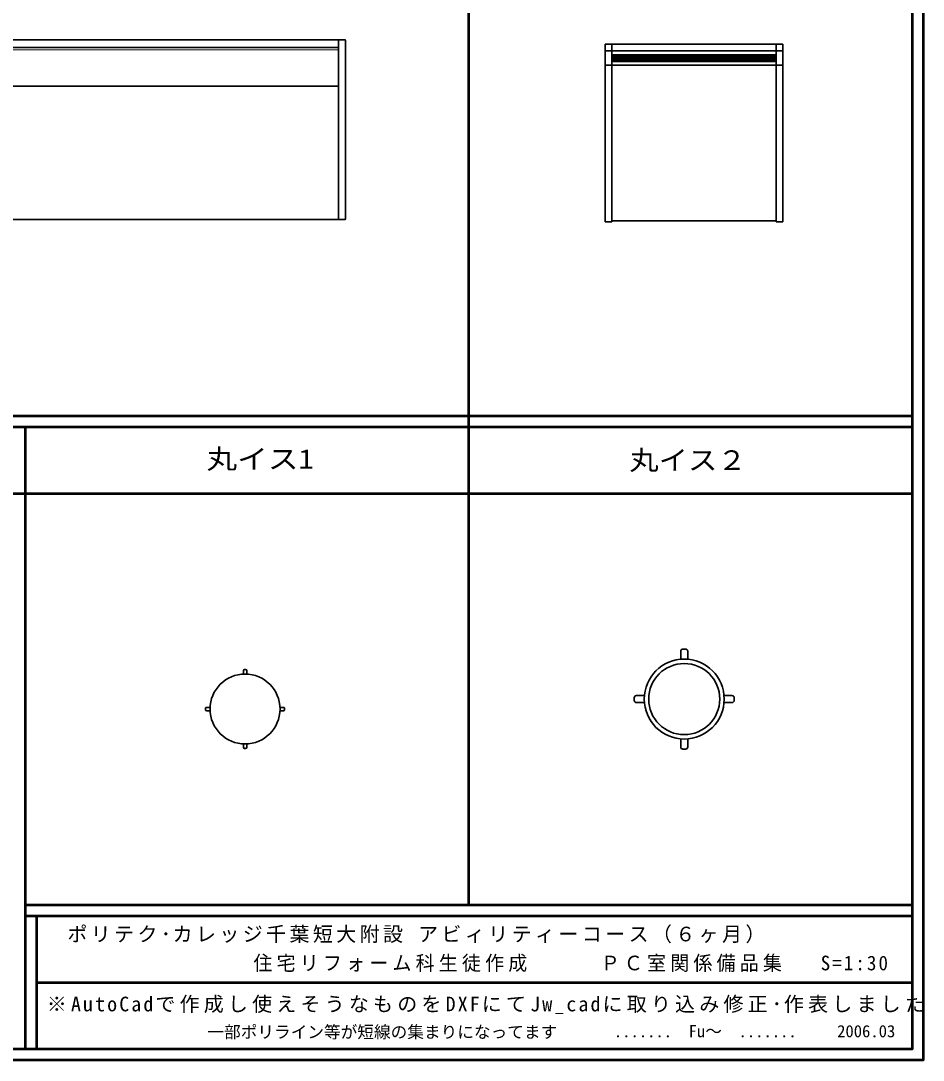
# Model space of a CAD drawing. Units: millimetres, scale not verified. Extents: x -27958 to 16946, y -4245 to 4259.
# Drawn here: x 1932 to 5996, y -4245 to 434 of the extents above; entities that cross this region are included whole.
import ezdxf
from ezdxf.enums import TextEntityAlignment as Align

# ---------------------------------------------------------------- set-up
doc = ezdxf.new("R2010")
doc.units = ezdxf.units.MM
doc.header["$LTSCALE"] = 30
doc.layers.add('0-0', color=7, linetype='Continuous', lineweight=35)
doc.layers.add('0-F', color=2, linetype='Continuous', lineweight=50)
doc.styles.add('ＭＳ 明朝', font='')
doc.styles.get('ＭＳ 明朝').set_extended_font_data('MS Mincho')

msp = doc.modelspace()

# ---------------------------------------------------------------- linework, layer by layer
at = {"layer": '0-0'}
for p, q in [((1765.26, 349.31), (3359.26, 349.31)), ((3362.26, 346.31), (3362.26, -457.69)), ((3365.26, 349.31), (3391.26, 349.31)), ((3394.26, 346.31), (3394.26, -457.69)), ((4563.35, 328.99), (4563.35, -471.01)), ((5363.35, 328.99), (4563.35, 328.99)), ((4593.35, 328.99), (4593.35, -471.01)), ((5333.35, -471.01), (5333.35, 328.99)), ((5363.35, -471.01), (5363.35, 328.99)), ((3359.26, 314.31), (1765.26, 314.31)), ((5363.35, 298.99), (4563.35, 298.99)), ((5363.35, 233.99), (4563.35, 233.99)), ((3362.26, 139.31), (-1437.74, 139.31)), ((3362.26, -460.69), (-1466.74, -460.69)), ((3365.26, -460.69), (3391.26, -460.69)), ((4593.35, -466.01), (5333.35, -466.01)), ((4563.35, -471.01), (4593.35, -471.01)), ((5333.35, -471.01), (5363.35, -471.01)), ((4903.65, -2404.49), (4903.65, -2440.2)), ((4925.65, -2394.49), (4913.65, -2394.49)), ((4935.65, -2440.2), (4935.65, -2404.49)), ((2934.63, -2491.64), (2934.63, -2506.82)), ((2944.63, -2486.64), (2939.63, -2486.64)), ((2949.63, -2506.82), (2949.63, -2491.64)), ((4694.65, -2613.49), (4694.65, -2625.49)), ((4740.36, -2603.49), (4704.65, -2603.49)), ((5134.65, -2603.49), (5098.94, -2603.49)), ((5144.65, -2625.49), (5144.65, -2613.49)), ((2764.63, -2661.64), (2764.63, -2666.64)), ((2784.81, -2656.64), (2769.63, -2656.64)), ((3114.63, -2656.64), (3099.45, -2656.64)), ((3119.63, -2666.64), (3119.63, -2661.64)), ((4704.65, -2635.49), (4740.36, -2635.49)), ((5098.94, -2635.49), (5134.65, -2635.49)), ((2769.63, -2671.64), (2784.81, -2671.64)), ((3099.45, -2671.64), (3114.63, -2671.64)), ((4903.65, -2798.77), (4903.65, -2834.49)), ((4935.65, -2834.49), (4935.65, -2798.77)), ((2934.63, -2821.46), (2934.63, -2836.64)), ((2939.63, -2841.64), (2944.63, -2841.64)), ((2949.63, -2836.64), (2949.63, -2821.46)), ((4913.65, -2844.49), (4925.65, -2844.49))]:
    msp.add_line(p, q, dxfattribs=at)
at = {"layer": '0-0', "color": 4, "lineweight": 18}
for p, q in [((3362.26, 304.31), (-1437.74, 304.31)), ((5333.35, 282.74), (4593.35, 282.74)), ((4593.35, 251.1), (4648.16, 282.74)), ((4593.35, 252.93), (4644.98, 282.74)), ((4593.35, 254.76), (4641.81, 282.74)), ((4593.35, 256.6), (4638.63, 282.74)), ((4593.35, 258.43), (4635.46, 282.74)), ((4593.35, 260.26), (4632.28, 282.74)), ((4593.35, 262.09), (4629.11, 282.74)), ((4593.35, 263.93), (4625.93, 282.74)), ((4593.35, 265.76), (4622.76, 282.74)), ((4593.35, 267.59), (4619.58, 282.74)), ((4593.35, 269.43), (4616.41, 282.74)), ((4593.35, 271.26), (4613.23, 282.74)), ((4593.35, 273.09), (4610.06, 282.74)), ((4593.35, 274.93), (4606.88, 282.74)), ((4593.35, 276.76), (4603.71, 282.74)), ((4593.35, 278.59), (4600.53, 282.74)), ((4593.35, 280.43), (4597.36, 282.74)), ((4593.35, 282.26), (4594.18, 282.74)), ((4611.12, 250.24), (4593.35, 281.02)), ((4595.04, 250.24), (4651.33, 282.74)), ((4598.22, 250.24), (4654.51, 282.74)), ((4618.45, 250.24), (4599.69, 282.74)), ((4601.39, 250.24), (4657.68, 282.74)), ((4604.57, 250.24), (4660.86, 282.74)), ((4625.78, 250.24), (4607.02, 282.74)), ((4607.74, 250.24), (4664.03, 282.74)), ((4610.92, 250.24), (4667.21, 282.74)), ((4614.09, 250.24), (4670.38, 282.74)), ((4633.12, 250.24), (4614.35, 282.74)), ((4617.27, 250.24), (4673.56, 282.74)), ((4620.44, 250.24), (4676.73, 282.74)), ((4640.45, 250.24), (4621.68, 282.74)), ((4623.62, 250.24), (4679.91, 282.74)), ((4626.79, 250.24), (4683.08, 282.74)), ((4647.78, 250.24), (4629.02, 282.74)), ((4629.97, 250.24), (4686.26, 282.74)), ((4633.14, 250.24), (4689.43, 282.74)), ((4636.32, 250.24), (4692.61, 282.74)), ((4655.11, 250.24), (4636.35, 282.74)), ((4639.49, 250.24), (4695.78, 282.74)), ((4642.67, 250.24), (4698.96, 282.74)), ((4662.44, 250.24), (4643.68, 282.74)), ((4645.84, 250.24), (4702.13, 282.74)), ((4649.02, 250.24), (4705.31, 282.74)), ((4669.78, 250.24), (4651.01, 282.74)), ((4652.19, 250.24), (4708.48, 282.74)), ((4655.37, 250.24), (4711.66, 282.74)), ((4677.11, 250.24), (4658.35, 282.74)), ((4658.54, 250.24), (4714.83, 282.74)), ((4661.72, 250.24), (4718.01, 282.74)), ((4664.89, 250.24), (4721.18, 282.74)), ((4684.44, 250.24), (4665.68, 282.74)), ((4668.07, 250.24), (4724.36, 282.74)), ((4671.24, 250.24), (4727.53, 282.74)), ((4691.77, 250.24), (4673.01, 282.74)), ((4674.42, 250.24), (4730.71, 282.74)), ((4677.59, 250.24), (4733.88, 282.74)), ((4699.11, 250.24), (4680.34, 282.74)), ((4680.77, 250.24), (4737.06, 282.74)), ((4683.94, 250.24), (4740.23, 282.74)), ((4687.12, 250.24), (4743.41, 282.74)), ((4706.44, 250.24), (4687.67, 282.74)), ((4690.29, 250.24), (4746.58, 282.74)), ((4693.47, 250.24), (4749.76, 282.74)), ((4713.77, 250.24), (4695.01, 282.74)), ((4696.64, 250.24), (4752.93, 282.74)), ((4699.82, 250.24), (4756.11, 282.74)), ((4721.1, 250.24), (4702.34, 282.74)), ((4702.99, 250.24), (4759.28, 282.74)), ((4706.17, 250.24), (4762.46, 282.74)), ((4709.34, 250.24), (4765.63, 282.74)), ((4728.44, 250.24), (4709.67, 282.74)), ((4712.52, 250.24), (4768.81, 282.74)), ((4715.69, 250.24), (4771.98, 282.74)), ((4735.77, 250.24), (4717, 282.74)), ((4718.87, 250.24), (4775.16, 282.74)), ((4722.04, 250.24), (4778.33, 282.74)), ((4743.1, 250.24), (4724.34, 282.74)), ((4725.22, 250.24), (4781.51, 282.74)), ((4728.39, 250.24), (4784.68, 282.74)), ((4731.57, 250.24), (4787.86, 282.74)), ((4750.43, 250.24), (4731.67, 282.74)), ((4734.74, 250.24), (4791.03, 282.74)), ((4737.92, 250.24), (4794.21, 282.74)), ((4757.77, 250.24), (4739, 282.74)), ((4741.09, 250.24), (4797.38, 282.74)), ((4744.27, 250.24), (4800.56, 282.74)), ((4765.1, 250.24), (4746.33, 282.74)), ((4747.44, 250.24), (4803.73, 282.74)), ((4750.62, 250.24), (4806.91, 282.74)), ((4772.43, 250.24), (4753.67, 282.74)), ((4753.79, 250.24), (4810.08, 282.74)), ((4756.97, 250.24), (4813.26, 282.74)), ((4760.14, 250.24), (4816.43, 282.74)), ((4779.76, 250.24), (4761, 282.74)), ((4763.32, 250.24), (4819.61, 282.74)), ((4766.49, 250.24), (4822.78, 282.74)), ((4787.09, 250.24), (4768.33, 282.74)), ((4769.67, 250.24), (4825.96, 282.74)), ((4772.84, 250.24), (4829.13, 282.74)), ((4794.43, 250.24), (4775.66, 282.74)), ((4776.02, 250.24), (4832.31, 282.74)), ((4779.19, 250.24), (4835.48, 282.74)), ((4782.37, 250.24), (4838.66, 282.74)), ((4801.76, 250.24), (4783, 282.74)), ((4785.54, 250.24), (4841.83, 282.74)), ((4788.72, 250.24), (4845.01, 282.74)), ((4809.09, 250.24), (4790.33, 282.74)), ((4791.89, 250.24), (4848.18, 282.74)), ((4795.07, 250.24), (4851.36, 282.74)), ((4816.42, 250.24), (4797.66, 282.74)), ((4798.24, 250.24), (4854.53, 282.74)), ((4801.42, 250.24), (4857.71, 282.74)), ((4804.59, 250.24), (4860.88, 282.74)), ((4823.76, 250.24), (4804.99, 282.74)), ((4807.77, 250.24), (4864.06, 282.74)), ((4810.94, 250.24), (4867.23, 282.74)), ((4831.09, 250.24), (4812.32, 282.74)), ((4814.12, 250.24), (4870.41, 282.74)), ((4817.29, 250.24), (4873.58, 282.74)), ((4838.42, 250.24), (4819.66, 282.74)), ((4820.47, 250.24), (4876.76, 282.74)), ((4823.64, 250.24), (4879.93, 282.74)), ((4826.82, 250.24), (4883.11, 282.74)), ((4845.75, 250.24), (4826.99, 282.74)), ((4829.99, 250.24), (4886.28, 282.74)), ((4833.17, 250.24), (4889.46, 282.74)), ((4853.09, 250.24), (4834.32, 282.74)), ((4836.34, 250.24), (4892.63, 282.74)), ((4839.52, 250.24), (4895.81, 282.74)), ((4860.42, 250.24), (4841.65, 282.74)), ((4842.69, 250.24), (4898.98, 282.74)), ((4845.87, 250.24), (4902.16, 282.74)), ((4867.75, 250.24), (4848.99, 282.74)), ((4849.04, 250.24), (4905.33, 282.74)), ((4852.22, 250.24), (4908.51, 282.74)), ((4855.39, 250.24), (4911.68, 282.74)), ((4875.08, 250.24), (4856.32, 282.74)), ((4858.57, 250.24), (4914.86, 282.74)), ((4861.74, 250.24), (4918.03, 282.74)), ((4882.42, 250.24), (4863.65, 282.74)), ((4864.92, 250.24), (4921.21, 282.74)), ((4868.09, 250.24), (4924.38, 282.74)), ((4889.75, 250.24), (4870.98, 282.74)), ((4871.27, 250.24), (4927.56, 282.74)), ((4874.44, 250.24), (4930.73, 282.74)), ((4877.62, 250.24), (4933.91, 282.74)), ((4897.08, 250.24), (4878.32, 282.74)), ((4880.79, 250.24), (4937.08, 282.74)), ((4883.97, 250.24), (4940.26, 282.74)), ((4904.41, 250.24), (4885.65, 282.74)), ((4887.14, 250.24), (4943.43, 282.74)), ((4890.32, 250.24), (4946.61, 282.74)), ((4911.74, 250.24), (4892.98, 282.74)), ((4893.49, 250.24), (4949.78, 282.74)), ((4896.67, 250.24), (4952.96, 282.74)), ((4899.84, 250.24), (4956.13, 282.74)), ((4919.08, 250.24), (4900.31, 282.74)), ((4903.02, 250.24), (4959.31, 282.74)), ((4906.19, 250.24), (4962.48, 282.74)), ((4926.41, 250.24), (4907.65, 282.74)), ((4909.37, 250.24), (4965.66, 282.74)), ((4912.54, 250.24), (4968.83, 282.74)), ((4933.74, 250.24), (4914.98, 282.74)), ((4915.72, 250.24), (4972.01, 282.74)), ((4918.89, 250.24), (4975.18, 282.74)), ((4922.07, 250.24), (4978.36, 282.74)), ((4941.07, 250.24), (4922.31, 282.74)), ((4925.24, 250.24), (4981.53, 282.74)), ((4928.42, 250.24), (4984.71, 282.74)), ((4948.41, 250.24), (4929.64, 282.74)), ((4931.59, 250.24), (4987.88, 282.74)), ((4934.77, 250.24), (4991.06, 282.74)), ((4955.74, 250.24), (4936.97, 282.74)), ((4937.94, 250.24), (4994.23, 282.74)), ((4941.12, 250.24), (4997.41, 282.74)), ((4944.29, 250.24), (5000.58, 282.74)), ((4963.07, 250.24), (4944.31, 282.74)), ((4947.47, 250.24), (5003.76, 282.74)), ((4950.64, 250.24), (5006.93, 282.74)), ((4970.4, 250.24), (4951.64, 282.74)), ((4953.82, 250.24), (5010.11, 282.74)), ((4956.99, 250.24), (5013.28, 282.74)), ((4977.74, 250.24), (4958.97, 282.74)), ((4960.17, 250.24), (5016.46, 282.74)), ((4963.34, 250.24), (5019.63, 282.74)), ((4985.07, 250.24), (4966.3, 282.74)), ((4966.52, 250.24), (5022.81, 282.74)), ((4969.69, 250.24), (5025.98, 282.74)), ((4972.87, 250.24), (5029.16, 282.74)), ((4992.4, 250.24), (4973.64, 282.74)), ((4976.04, 250.24), (5032.33, 282.74)), ((4979.22, 250.24), (5035.51, 282.74)), ((4999.73, 250.24), (4980.97, 282.74)), ((4982.39, 250.24), (5038.68, 282.74)), ((4985.57, 250.24), (5041.86, 282.74)), ((5007.07, 250.24), (4988.3, 282.74)), ((4988.74, 250.24), (5045.03, 282.74)), ((4991.92, 250.24), (5048.21, 282.74)), ((4995.09, 250.24), (5051.38, 282.74)), ((5014.4, 250.24), (4995.63, 282.74)), ((4998.27, 250.24), (5054.56, 282.74)), ((5001.44, 250.24), (5057.73, 282.74)), ((5021.73, 250.24), (5002.97, 282.74)), ((5004.62, 250.24), (5060.91, 282.74)), ((5007.79, 250.24), (5064.08, 282.74)), ((5029.06, 250.24), (5010.3, 282.74)), ((5010.97, 250.24), (5067.26, 282.74)), ((5014.14, 250.24), (5070.43, 282.74)), ((5017.32, 250.24), (5073.61, 282.74)), ((5036.39, 250.24), (5017.63, 282.74)), ((5020.49, 250.24), (5076.78, 282.74)), ((5023.67, 250.24), (5079.96, 282.74)), ((5043.73, 250.24), (5024.96, 282.74)), ((5026.84, 250.24), (5083.13, 282.74)), ((5030.02, 250.24), (5086.31, 282.74)), ((5051.06, 250.24), (5032.3, 282.74)), ((5033.19, 250.24), (5089.48, 282.74)), ((5036.37, 250.24), (5092.66, 282.74)), ((5039.54, 250.24), (5095.83, 282.74)), ((5058.39, 250.24), (5039.63, 282.74)), ((5042.72, 250.24), (5099.01, 282.74)), ((5045.89, 250.24), (5102.18, 282.74)), ((5065.72, 250.24), (5046.96, 282.74)), ((5049.07, 250.24), (5105.36, 282.74)), ((5052.24, 250.24), (5108.53, 282.74)), ((5073.06, 250.24), (5054.29, 282.74)), ((5055.42, 250.24), (5111.71, 282.74)), ((5058.59, 250.24), (5114.88, 282.74)), ((5080.39, 250.24), (5061.62, 282.74)), ((5061.77, 250.24), (5118.06, 282.74)), ((5064.94, 250.24), (5121.23, 282.74)), ((5068.12, 250.24), (5124.41, 282.74)), ((5087.72, 250.24), (5068.96, 282.74)), ((5071.29, 250.24), (5127.58, 282.74)), ((5074.47, 250.24), (5130.76, 282.74)), ((5095.05, 250.24), (5076.29, 282.74)), ((5077.64, 250.24), (5133.93, 282.74)), ((5080.82, 250.24), (5137.11, 282.74)), ((5102.39, 250.24), (5083.62, 282.74)), ((5083.99, 250.24), (5140.28, 282.74)), ((5087.17, 250.24), (5143.46, 282.74)), ((5090.34, 250.24), (5146.63, 282.74)), ((5109.72, 250.24), (5090.95, 282.74)), ((5093.52, 250.24), (5149.81, 282.74)), ((5096.69, 250.24), (5152.98, 282.74)), ((5117.05, 250.24), (5098.29, 282.74)), ((5099.87, 250.24), (5156.16, 282.74)), ((5103.04, 250.24), (5159.33, 282.74)), ((5124.38, 250.24), (5105.62, 282.74)), ((5106.22, 250.24), (5162.51, 282.74)), ((5109.39, 250.24), (5165.68, 282.74)), ((5112.57, 250.24), (5168.86, 282.74)), ((5131.72, 250.24), (5112.95, 282.74)), ((5115.74, 250.24), (5172.03, 282.74)), ((5118.92, 250.24), (5175.21, 282.74)), ((5139.05, 250.24), (5120.28, 282.74)), ((5122.09, 250.24), (5178.38, 282.74)), ((5125.27, 250.24), (5181.56, 282.74)), ((5146.38, 250.24), (5127.62, 282.74)), ((5128.44, 250.24), (5184.73, 282.74)), ((5131.62, 250.24), (5187.91, 282.74)), ((5134.79, 250.24), (5191.08, 282.74)), ((5153.71, 250.24), (5134.95, 282.74)), ((5137.97, 250.24), (5194.26, 282.74)), ((5141.14, 250.24), (5197.43, 282.74)), ((5161.04, 250.24), (5142.28, 282.74)), ((5144.32, 250.24), (5200.61, 282.74)), ((5147.49, 250.24), (5203.78, 282.74)), ((5168.38, 250.24), (5149.61, 282.74)), ((5150.67, 250.24), (5206.96, 282.74)), ((5153.84, 250.24), (5210.13, 282.74)), ((5175.71, 250.24), (5156.95, 282.74)), ((5157.02, 250.24), (5213.31, 282.74)), ((5160.19, 250.24), (5216.48, 282.74)), ((5163.37, 250.24), (5219.66, 282.74)), ((5183.04, 250.24), (5164.28, 282.74)), ((5166.54, 250.24), (5222.83, 282.74)), ((5169.72, 250.24), (5226.01, 282.74)), ((5190.37, 250.24), (5171.61, 282.74)), ((5172.89, 250.24), (5229.18, 282.74)), ((5176.07, 250.24), (5232.36, 282.74)), ((5197.71, 250.24), (5178.94, 282.74)), ((5179.24, 250.24), (5235.53, 282.74)), ((5182.42, 250.24), (5238.71, 282.74)), ((5185.59, 250.24), (5241.88, 282.74)), ((5205.04, 250.24), (5186.27, 282.74)), ((5188.77, 250.24), (5245.06, 282.74)), ((5191.94, 250.24), (5248.23, 282.74)), ((5212.37, 250.24), (5193.61, 282.74)), ((5195.12, 250.24), (5251.41, 282.74)), ((5198.29, 250.24), (5254.58, 282.74)), ((5219.7, 250.24), (5200.94, 282.74)), ((5201.47, 250.24), (5257.76, 282.74)), ((5204.64, 250.24), (5260.93, 282.74)), ((5207.82, 250.24), (5264.11, 282.74)), ((5227.04, 250.24), (5208.27, 282.74)), ((5210.99, 250.24), (5267.28, 282.74)), ((5214.17, 250.24), (5270.46, 282.74)), ((5234.37, 250.24), (5215.6, 282.74)), ((5217.34, 250.24), (5273.63, 282.74)), ((5220.52, 250.24), (5276.81, 282.74)), ((5241.7, 250.24), (5222.94, 282.74)), ((5223.69, 250.24), (5279.98, 282.74)), ((5226.87, 250.24), (5283.16, 282.74)), ((5230.04, 250.24), (5286.33, 282.74)), ((5249.03, 250.24), (5230.27, 282.74)), ((5233.22, 250.24), (5289.51, 282.74)), ((5236.39, 250.24), (5292.68, 282.74)), ((5256.36, 250.24), (5237.6, 282.74)), ((5239.57, 250.24), (5295.86, 282.74)), ((5242.74, 250.24), (5299.03, 282.74)), ((5263.7, 250.24), (5244.93, 282.74)), ((5245.92, 250.24), (5302.21, 282.74)), ((5249.09, 250.24), (5305.38, 282.74)), ((5271.03, 250.24), (5252.27, 282.74)), ((5252.27, 250.24), (5308.56, 282.74)), ((5255.44, 250.24), (5311.73, 282.74)), ((5258.62, 250.24), (5314.91, 282.74)), ((5278.36, 250.24), (5259.6, 282.74)), ((5261.79, 250.24), (5318.08, 282.74)), ((5264.97, 250.24), (5321.26, 282.74)), ((5285.69, 250.24), (5266.93, 282.74)), ((5268.14, 250.24), (5324.43, 282.74)), ((5271.32, 250.24), (5327.61, 282.74)), ((5293.03, 250.24), (5274.26, 282.74)), ((5274.49, 250.24), (5330.78, 282.74)), ((5277.67, 250.24), (5333.35, 282.39)), ((5300.36, 250.24), (5281.6, 282.74)), ((5307.69, 250.24), (5288.93, 282.74)), ((5315.02, 250.24), (5296.26, 282.74)), ((5322.36, 250.24), (5303.59, 282.74)), ((5329.69, 250.24), (5310.92, 282.74)), ((5333.35, 256.6), (5318.26, 282.74)), ((5333.35, 269.3), (5325.59, 282.74)), ((5333.35, 282), (5332.92, 282.74)), ((4603.79, 250.24), (4593.35, 268.32)), ((4596.45, 250.24), (4593.35, 255.62)), ((5333.35, 250.24), (4593.35, 250.24)), ((5280.84, 250.24), (5333.35, 280.56)), ((5284.02, 250.24), (5333.35, 278.72)), ((5287.19, 250.24), (5333.35, 276.89)), ((5290.37, 250.24), (5333.35, 275.06)), ((5293.54, 250.24), (5333.35, 273.22)), ((5296.72, 250.24), (5333.35, 271.39)), ((5299.89, 250.24), (5333.35, 269.56)), ((5303.07, 250.24), (5333.35, 267.72)), ((5306.24, 250.24), (5333.35, 265.89)), ((5309.42, 250.24), (5333.35, 264.06)), ((5312.59, 250.24), (5333.35, 262.22)), ((5315.77, 250.24), (5333.35, 260.39)), ((5318.94, 250.24), (5333.35, 258.56)), ((5322.12, 250.24), (5333.35, 256.73)), ((5325.29, 250.24), (5333.35, 254.89)), ((5328.47, 250.24), (5333.35, 253.06)), ((5331.64, 250.24), (5333.35, 251.23))]:
    msp.add_line(p, q, dxfattribs=at)
at = {"layer": '0-0'}
for centre, radius in [((4919.65, -2619.49), 180), ((4919.65, -2619.49), 160), ((2942.13, -2664.14), 157.5)]:
    msp.add_circle(centre, radius, dxfattribs=at)
for centre, radius, start, end in [((3359.26, 346.31), 3, 0, 90), ((3365.26, 346.31), 3, 90, 180), ((3391.26, 346.31), 3, 0, 90), ((3359.26, 317.31), 3, 270, 0), ((3365.26, -457.69), 3, 180, 270), ((3391.26, -457.69), 3, 270, 0), ((4913.65, -2404.49), 10, 90, 180), ((4925.65, -2404.49), 10, 0, 90), ((2939.63, -2491.64), 5, 90, 180), ((2944.63, -2491.64), 5, 0, 90), ((4704.65, -2613.49), 10, 90, 180), ((5134.65, -2613.49), 10, 0, 90), ((2769.63, -2661.64), 5, 90, 180), ((2769.63, -2666.64), 5, 180, 270), ((3114.63, -2661.64), 5, 0, 90), ((3114.63, -2666.64), 5, 270, 0), ((4704.65, -2625.49), 10, 180, 270), ((5134.65, -2625.49), 10, 270, 0), ((2939.63, -2836.64), 5, 180, 270), ((2944.63, -2836.64), 5, 270, 0), ((4913.65, -2834.49), 10, 180, 270), ((4925.65, -2834.49), 10, 270, 0)]:
    msp.add_arc(centre, radius, start, end, dxfattribs=at)
at = {"layer": '0-F'}
for p, q in [((3949.94, -3545.37), (3949.94, 4209.26)), ((-6029.11, -1343.83), (5945.76, -1343.83)), ((-6029.11, -1393.83), (5945.76, -1393.83)), ((1954.13, -4195.37), (1954.13, -1393.83)), ((-6029.11, -1693.83), (5945.76, -1693.83)), ((1954.13, -3545.37), (5945.76, -3545.37)), ((1954.13, -3595.37), (5945.76, -3595.37)), ((2004.13, -4195.37), (2004.13, -3595.37)), ((2004.13, -3895.37), (5945.76, -3895.37))]:
    msp.add_line(p, q, dxfattribs=at)
msp.add_lwpolyline([(5995.76, 4259.26), (5995.76, -4245.37), (-6079.11, -4245.37)], dxfattribs=at)
msp.add_lwpolyline([(-6029.11, 4209.26), (5945.76, 4209.26), (5945.76, -4195.37), (-6029.11, -4195.37)], close=True, dxfattribs=at)

# ---------------------------------------------------------------- texts
at = {"layer": '0-0', "style": 'ＭＳ 明朝'}
for s, width, p in [('丸イス1', 1.15, (2768.53, -1608.91)), ('丸イス２', 1.1, (4672.66, -1614.05))]:
    msp.add_text(s, height=87.98, dxfattribs=dict(at, width=width)).set_placement(p, align=Align.BOTTOM_LEFT)
at = {"layer": '0-0', "color": 4, "style": 'ＭＳ 明朝'}
for s, p in [('一部ポリライン等が短線の集まりになってます', (2772.6, -4162.17)), ('.......  Fu～  .......', (4602.87, -4158.63)), ('2006.03', (5608.12, -4158.63))]:
    msp.add_text(s, height=54.99, dxfattribs=at).set_placement(p, align=Align.BOTTOM_LEFT)
at = {"layer": '0-0', "char_height": 65.98, "attachment_point": 7, "style": 'ＭＳ 明朝'}
for s, insert in [('\\T1.17;ポリテク･カレッジ千葉短大附設\\~アビィリティーコース（６ヶ月）', (2141.9, -3718.97)), ('\\T1.22;\\W0.95;住宅リフォーム科生徒作成\\~\\~\\~\\~\\~\\~ＰＣ室関係備品集\\~\\~\\~S=1:30', (2979.97, -3848.56)), ('\\T1.21;※AutoCadで作成し使えそうなものをDXFにてJw_cadに取り込み修正･作表しました', (2049.41, -4037.99))]:
    msp.add_mtext(s, dxfattribs=dict(at, insert=insert))

doc.saveas('drawing.dxf')
